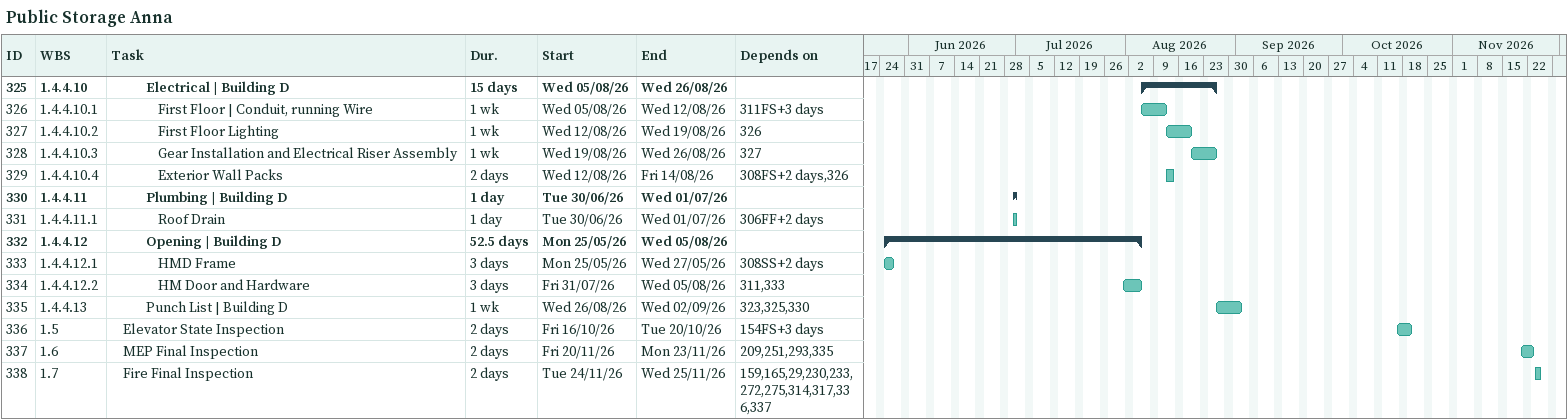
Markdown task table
Public Storage Anna

| ID | WBS | Task | Duration | Start | Finish | Predecessors |
|---|---|---|---|---|---|---|
| 325 | 1.4.4.10 | **Electrical \| Building D** | 15d | 2026-08-05 | 2026-08-26 |  |
| 326 | 1.4.4.10.1 | First Floor \| Conduit, running Wire | 1w | 2026-08-05 | 2026-08-12 | 311FS+3d |
| 327 | 1.4.4.10.2 | First Floor Lighting | 1w | 2026-08-12 | 2026-08-19 | 326 |
| 328 | 1.4.4.10.3 | Gear Installation and Electrical Riser Assembly | 1w | 2026-08-19 | 2026-08-26 | 327 |
| 329 | 1.4.4.10.4 | Exterior Wall Packs | 2d | 2026-08-12 | 2026-08-14 | 308FS+2d, 326 |
| 330 | 1.4.4.11 | **Plumbing \| Building D** | 1d | 2026-06-30 | 2026-07-01 |  |
| 331 | 1.4.4.11.1 | Roof Drain | 1d | 2026-06-30 | 2026-07-01 | 306FF+2d |
| 332 | 1.4.4.12 | **Opening \| Building D** | 52.5d | 2026-05-25 | 2026-08-05 |  |
| 333 | 1.4.4.12.1 | HMD Frame | 3d | 2026-05-25 | 2026-05-27 | 308SS+2d |
| 334 | 1.4.4.12.2 | HM Door and Hardware | 3d | 2026-07-31 | 2026-08-05 | 311, 333 |
| 335 | 1.4.4.13 | Punch List \| Building D | 1w | 2026-08-26 | 2026-09-02 | 323, 325, 330 |
| 336 | 1.5 | Elevator State Inspection | 2d | 2026-10-16 | 2026-10-20 | 154FS+3d |
| 337 | 1.6 | MEP Final Inspection | 2d | 2026-11-20 | 2026-11-23 | 209, 251, 293, 335 |
| 338 | 1.7 | Fire Final Inspection | 2d | 2026-11-24 | 2026-11-25 | 159, 165, 29, 230, 233, 272, 275, 314, 317, 336, 337 |
